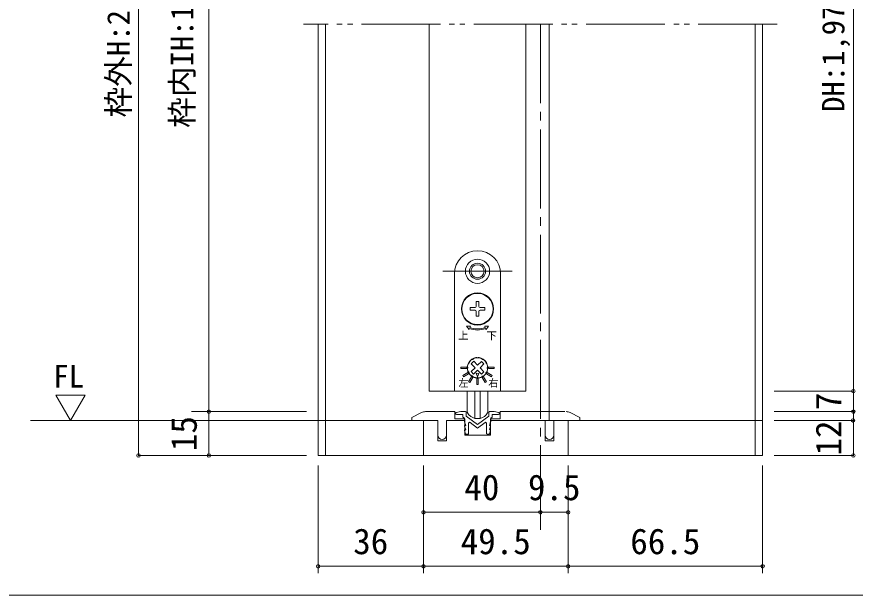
# Model space of a CAD drawing. Units: millimetres on the paper, enlarged 10 times, with parts at other scales. Extents: x -2000 to 2000, y -1385 to 1385.
# Drawn here: x -1390 to -434, y -68 to 592 of the extents above; entities that cross this region are included whole.
import ezdxf
from ezdxf.enums import TextEntityAlignment as Align

# ---------------------------------------------------------------- set-up
doc = ezdxf.new("R2010")
doc.units = ezdxf.units.MM
doc.header["$LTSCALE"] = 10
doc.header["$PDMODE"] = 32
doc.header["$PDSIZE"] = 4
for name, pattern in [('CHAIN2', [12, 9, -1, 1, -1]), ('DOUBLE_CHAIN2', [12.8, 9, -1, 0.6, -0.6, 0.6, -1]), ('USER1', [19.05, 12.7, -6.35])]:
    doc.linetypes.add(name, pattern=pattern)
for name, color, linetype, lineweight in [('1-0_H-SYM', 7, 'Continuous', 20), ('1-2_0', 7, 'Continuous', 20), ('2-0', 7, 'Continuous', 20)]:
    doc.layers.add(name, color=color, linetype=linetype, lineweight=lineweight)
doc.styles.add('ＭＳ ゴシック', font='')
doc.styles.get('ＭＳ ゴシック').set_extended_font_data('MS Gothic')

msp = doc.modelspace()

# ---------------------------------------------------------------- linework, layer by layer
at = {"layer": '1-0_H-SYM'}
msp.add_line((380, -67.5), (-1950, -67.5), dxfattribs=at)
msp.add_lwpolyline([(380, -67.5), (-1950, -67.5), (-1950, 1335)], dxfattribs=at)
at = {"layer": '1-2_0'}
msp.add_lwpolyline([(380, -67.5), (-1950, -67.5), (-1950, 1335)], dxfattribs=at)
at = {"layer": '2-0', "color": 4, "lineweight": 9}
for p, q in [((-1250.73, 1075.53), (-1250.73, 91.71)), ((-1170.57, 955.53), (-1170.57, 141.71)), ((-435.84, 165.05), (-435.84, 928.87)), ((-435.84, 165.05), (-525.98, 165.05)), ((-435.84, 165.05), (-435.84, 141.71)), ((-1190.57, 141.71), (-1059.32, 141.71)), ((-1170.57, 141.71), (-1170.57, 91.71)), ((-436.36, 141.71), (-525.98, 141.71)), ((-435.84, 141.71), (-435.84, 131.71)), ((-1045.98, 131.71), (-1373.92, 131.71)), ((-436.36, 131.71), (-525.98, 131.71)), ((-435.84, 131.71), (-435.84, 91.71)), ((-1250.73, 91.71), (-1069.07, 91.71)), ((-1190.57, 91.71), (-1059.32, 91.71)), ((-436.36, 91.71), (-525.98, 91.71)), ((-1045.98, -42.33), (-1045.98, 80.51)), ((-1045.98, -34.53), (-1045.98, 80.51)), ((-925.98, -42.33), (-925.98, 80.51)), ((-925.98, 7), (-925.98, 79.73)), ((-792.65, 7), (-792.65, 79.73)), ((-760.98, -42.33), (-760.98, 80.51)), ((-760.98, 7), (-760.98, 79.73)), ((-539.32, -42.33), (-539.32, 80.51)), ((-925.98, 27), (-792.65, 27)), ((-792.65, 27), (-760.98, 27)), ((-1045.98, -34.53), (-925.98, -34.53)), ((-925.98, -34.53), (-760.98, -34.53)), ((-760.98, -34.53), (-539.32, -34.53))]:
    msp.add_line(p, q, dxfattribs=at)
at = {"layer": '2-0', "linetype": 'DOUBLE_CHAIN2'}
msp.add_line((-522.65, 583.38), (-1062.65, 583.38), dxfattribs=at)
at = {"layer": '2-0'}
for p, q in [((-1045.98, 583.38), (-1045.98, 91.71)), ((-1037.65, 583.38), (-1037.65, 91.71)), ((-919.32, 583.38), (-919.32, 165.05)), ((-809.32, 583.38), (-809.32, 165.05)), ((-782.65, 583.38), (-782.65, 131.71)), ((-547.65, 583.38), (-547.65, 91.71)), ((-539.32, 583.38), (-539.32, 91.71)), ((-919.32, 165.05), (-809.32, 165.05)), ((-923.62, 141.71), (-890.15, 141.71)), ((-889.32, 139.38), (-889.32, 139.58)), ((-883.42, 141.69), (-888.53, 140.55)), ((-888.32, 138.38), (-884.87, 138.38)), ((-884.87, 138.38), (-880.98, 138.38)), ((-883.21, 141.71), (-878.09, 141.71)), ((-880.98, 135.46), (-879.32, 134.21)), ((-879.32, 130.17), (-879.32, 134.21)), ((-877.09, 140.71), (-877.09, 136.71)), ((-877.09, 136.71), (-864.32, 127.13)), ((-864.32, 127.13), (-851.54, 136.71)), ((-851.54, 140.71), (-851.54, 136.71)), ((-845.43, 141.71), (-850.54, 141.71)), ((-847.65, 135.46), (-849.32, 134.21)), ((-849.32, 130.17), (-849.32, 134.21)), ((-843.76, 138.38), (-847.65, 138.38)), ((-847.65, 135.46), (-847.65, 138.38)), ((-845.21, 141.69), (-840.1, 140.55)), ((-840.32, 138.38), (-843.76, 138.38)), ((-839.32, 139.58), (-839.32, 139.38)), ((-838.48, 141.71), (-764.87, 141.71)), ((-925.98, 131.71), (-1045.98, 131.71)), ((-909.65, 131.71), (-925.98, 131.71)), ((-925.98, 91.71), (-925.98, 131.71)), ((-909.65, 131.71), (-909.65, 108.38)), ((-878.98, 131.71), (-899.65, 131.71)), ((-879.27, 129.93), (-877.83, 126.08)), ((-879.03, 125.22), (-877.78, 121.08)), ((-878.39, 126.08), (-877.83, 126.08)), ((-874.48, 116.75), (-874.48, 128.59)), ((-864.32, 122.96), (-872.88, 129.39)), ((-864.32, 122.96), (-855.75, 129.39)), ((-854.15, 116.71), (-854.15, 128.59)), ((-849.36, 129.93), (-850.82, 126.05)), ((-850.21, 126.05), (-850.82, 126.05)), ((-849.57, 125.19), (-850.82, 121.05)), ((-792.65, 131.71), (-849.65, 131.71)), ((-745.65, 131.71), (-792.65, 131.71)), ((-787.32, 131.71), (-787.32, 108.38)), ((-760.98, 91.71), (-760.98, 131.71)), ((-760.98, 131.71), (-539.32, 131.71)), ((-877.93, 116.55), (-879.03, 120.22)), ((-878.39, 121.08), (-877.78, 121.08)), ((-877.29, 116.08), (-875.15, 116.08)), ((-851.31, 116.05), (-853.48, 116.05)), ((-850.21, 121.05), (-850.82, 121.05)), ((-850.67, 116.52), (-849.57, 120.19)), ((-1045.98, 91.71), (-539.32, 91.71)), ((-797.65, 91.71), (-925.98, 91.71)), ((-760.98, 91.71), (-925.98, 91.71))]:
    msp.add_line(p, q, dxfattribs=at)
at = {"layer": '2-0', "color": 4, "linetype": 'CHAIN2', "lineweight": 9}
msp.add_line((-792.65, 583.38), (-792.65, 58.38), dxfattribs=at)
at = {"layer": '2-0', "color": 2, "linetype": 'USER1', "lineweight": 18}
msp.add_line((-903.82, 301.71), (-824.82, 301.71), dxfattribs=at)
at = {"layer": '2-0', "lineweight": 18}
for p, q in [((-890.65, 298.71), (-890.65, 165.05)), ((-837.98, 165.05), (-837.98, 298.71)), ((-862.82, 267.05), (-865.82, 267.05)), ((-865.82, 261.55), (-865.82, 267.05)), ((-862.82, 261.55), (-862.82, 267.05)), ((-855.98, 260.21), (-861.48, 260.21)), ((-855.98, 260.21), (-855.98, 257.21)), ((-867.15, 257.21), (-872.65, 257.21)), ((-865.82, 250.38), (-865.82, 255.88)), ((-862.82, 250.38), (-865.82, 250.38)), ((-862.82, 250.38), (-862.82, 255.88)), ((-855.98, 257.21), (-861.48, 257.21)), ((-871.68, 187.32), (-867.14, 191.75)), ((-867.14, 191.75), (-871.57, 196.28)), ((-864.28, 194.54), (-859.75, 198.96)), ((-868.88, 184.46), (-871.68, 187.32)), ((-868.88, 184.46), (-864.35, 188.88)), ((-859.93, 184.35), (-864.35, 188.88)), ((-857.06, 187.15), (-859.93, 184.35)), ((-890.65, 165.05), (-837.98, 165.05)), ((-875.98, 141.07), (-875.98, 165.05)), ((-867.23, 165.05), (-867.23, 134)), ((-861.4, 165.05), (-861.4, 134)), ((-852.65, 165.05), (-852.65, 141.07)), ((-867.23, 134), (-861.4, 134))]:
    msp.add_line(p, q, dxfattribs=at)
for points in [[(-867.15, 260.21), (-872.65, 260.21), (-872.65, 257.21)], [(-872.99, 237.77), (-872.48, 239), (-876.81, 239.01), (-874.01, 235.31), (-873.5, 236.54)], [(-855.13, 236.54), (-854.62, 235.31), (-851.82, 239.01), (-856.15, 239), (-855.64, 237.77)], [(-864.28, 194.54), (-868.71, 199.07), (-871.57, 196.28)], [(-857.06, 187.15), (-861.49, 191.68), (-856.96, 196.1), (-859.75, 198.96)]]:
    msp.add_lwpolyline(points, dxfattribs=at)
for points in [[(-883.32, 190.88), (-876.65, 190.88), (-876.65, 192.55), (-883.32, 192.55)], [(-845.32, 192.55), (-851.98, 192.55), (-851.98, 190.88), (-845.32, 190.88)], [(-880.35, 181.49), (-874.58, 184.82), (-875.41, 186.27), (-881.19, 182.93)], [(-864.44, 181.38), (-862.73, 185.36), (-866.06, 185.4)], [(-847.45, 182.93), (-853.22, 186.27), (-854.05, 184.82), (-848.28, 181.49)], [(-873.09, 174.84), (-869.76, 180.62), (-871.2, 181.45), (-874.54, 175.68)], [(-863.48, 179.38), (-865.15, 179.38), (-865.15, 172.71), (-863.48, 172.71)], [(-854.09, 175.68), (-857.43, 181.45), (-858.87, 180.62), (-855.54, 174.84)]]:
    msp.add_lwpolyline(points, close=True, dxfattribs=at)
at = {"layer": '2-0'}
msp.add_lwpolyline([(-1328.22, 131.71), (-1311.73, 160.4), (-1344.92, 160.4)], close=True, dxfattribs=at)
for points in [[(-939.32, 131.71), (-939.32, 135.05), (-928.09, 140.66)], [(-890.15, 141.71), (-890.15, 133.38), (-878.98, 133.38), (-878.98, 115.05), (-849.65, 115.05), (-849.65, 133.38)], [(-880.98, 135.46), (-880.98, 137.13), (-880.98, 138.38)], [(-849.61, 133.38), (-838.48, 133.38), (-838.48, 141.71)], [(-747.65, 131.71), (-747.65, 135.05), (-758.87, 140.66)], [(-899.65, 131.71), (-899.65, 108.38), (-909.65, 108.38)], [(-777.32, 131.71), (-777.32, 108.38), (-787.32, 108.38)], [(-747.65, 131.71), (-760.98, 131.71), (-777.32, 131.71)]]:
    msp.add_lwpolyline(points, dxfattribs=at)
at = {"layer": '2-0', "lineweight": 18}
for centre, radius in [((-864.32, 301.71), 13.83), ((-864.32, 301.71), 9.17), ((-864.32, 301.71), 7.5), ((-864.32, 258.71), 18.33), ((-864.32, 258.71), 17.83)]:
    msp.add_circle(centre, radius, dxfattribs=at)
for centre, radius, start, end in [((-864.32, 298.71), 26.33, 0, 180), ((-867.15, 261.55), 1.33, 270, 360), ((-861.48, 261.55), 1.33, 180, 270), ((-867.15, 255.88), 1.33, 360, 90), ((-861.48, 255.88), 1.33, 90, 180), ((-864.32, 258.71), 24, 247.5, 292.5), ((-864.32, 258.71), 22.67, 247.5, 292.5), ((-864.32, 191.71), 11.67, 98.90298, 201.09702), ((-869.61, 197.93), 3.33, 99.87866, 130.42431), ((-864.32, 191.71), 11.17, 116.90028, 121.69834), ((-866.86, 199.47), 3.33, 108.17431, 138.71996), ((-864.32, 191.71), 11.5, 100.42431, 108.17431), ((-865.79, 199.75), 3.33, 69.87866, 100.42431), ((-865.76, 200.93), 2.33, 72.61143, 98.90298), ((-864.32, 205.55), 2.5, 252.61143, 287.38857), ((-864.32, 191.71), 11.17, 86.90028, 91.69834), ((-862.64, 199.71), 3.33, 78.17431, 108.71996), ((-862.87, 200.93), 2.33, 81.09702, 107.38857), ((-864.32, 191.71), 11.67, 338.90298, 81.09702), ((-864.32, 191.71), 11.5, 70.42431, 78.17431), ((-861.58, 199.41), 3.33, 39.87866, 70.42431), ((-864.32, 191.71), 11.17, 56.90028, 61.69834), ((-858.87, 197.8), 3.33, 48.17431, 78.71996), ((-872.35, 190.24), 3.33, 159.87866, 190.42431), ((-872.31, 193.39), 3.33, 168.17431, 198.71996), ((-864.32, 191.71), 11.5, 160.42431, 168.17431), ((-864.32, 191.71), 11.17, 176.90028, 181.69834), ((-872.01, 194.45), 3.33, 129.87866, 160.42431), ((-864.32, 191.71), 11.17, 146.90028, 151.69834), ((-870.4, 197.16), 3.33, 138.17431, 168.71996), ((-864.32, 191.71), 11.5, 130.42431, 138.17431), ((-864.32, 191.71), 11.5, 40.42431, 48.17431), ((-858.1, 197.01), 3.33, 9.87866, 40.42431), ((-864.32, 191.71), 11.17, 26.90028, 31.69834), ((-856.56, 194.26), 3.33, 18.17431, 48.71996), ((-864.32, 191.71), 11.5, 10.42431, 18.17431), ((-864.32, 191.71), 11.17, 356.90028, 1.69834), ((-856.28, 193.19), 3.33, 339.87866, 10.42431), ((-864.32, 191.71), 11.5, 190.42431, 198.17431), ((-872.08, 189.17), 3.33, 198.17431, 228.71996), ((-873.02, 188.35), 2.33, 201.09702, 227.38857), ((-876.3, 184.8), 2.5, 12.61143, 47.38857), ((-864.32, 191.71), 11.17, 206.90028, 211.69834), ((-871.58, 185.85), 2.33, 192.61143, 218.90298), ((-870.53, 186.42), 3.33, 189.87866, 220.42431), ((-864.32, 191.71), 11.67, 218.90298, 321.09702), ((-864.32, 191.71), 11.5, 220.42431, 228.17431), ((-869.76, 185.63), 3.33, 228.17431, 258.71996), ((-864.32, 191.71), 11.17, 236.90028, 241.69834), ((-867.05, 184.02), 3.33, 219.87866, 250.42431), ((-861.77, 183.95), 3.33, 288.17431, 318.71996), ((-864.32, 191.71), 11.17, 296.90028, 301.69834), ((-859.02, 185.5), 3.33, 279.87866, 310.42431), ((-864.32, 191.71), 11.5, 310.42431, 318.17431), ((-858.23, 186.27), 3.33, 318.17431, 348.71996), ((-857.05, 185.85), 2.33, 321.09702, 347.38857), ((-864.32, 191.71), 11.17, 326.90028, 331.69834), ((-852.34, 184.8), 2.5, 132.61143, 167.38857), ((-856.62, 188.98), 3.33, 309.87866, 340.42431), ((-855.61, 188.35), 2.33, 312.61143, 338.90298), ((-864.32, 191.71), 11.5, 340.42431, 348.17431), ((-856.32, 190.04), 3.33, 348.17431, 18.71996), ((-864.32, 191.71), 11.5, 250.42431, 258.17431), ((-865.99, 183.72), 3.33, 258.17431, 288.71996), ((-864.32, 191.71), 11.17, 266.90028, 271.69834), ((-862.84, 183.68), 3.33, 249.87866, 280.42431), ((-864.32, 191.71), 11.5, 280.42431, 288.17431), ((-874.32, 141.07), 1.67, 180, 210.56067), ((-864.27, 147), 13.33, 210.56067, 257.16143), ((-864.36, 147), 13.33, 282.83857, 329.43933), ((-854.32, 141.07), 1.67, 329.43933, 360)]:
    msp.add_arc(centre, radius, start, end, dxfattribs=at)
at = {"layer": '2-0'}
for centre, radius, start, end in [((-923.62, 131.71), 10, 90, 116.56505), ((-888.32, 139.58), 1, 102.52881, 180), ((-888.32, 139.38), 1, 180, 270), ((-883.21, 140.71), 1, 90, 102.52881), ((-883.21, 140.71), 1, 90, 102.52881), ((-883.21, 140.71), 1, 90, 102.52881), ((-883.21, 140.71), 1, 90, 102.52881), ((-878.09, 140.71), 1, 0, 90), ((-850.54, 140.71), 1, 90, 180), ((-845.43, 140.71), 1, 77.47119, 90), ((-840.32, 139.38), 1, 270, 0), ((-840.32, 139.58), 1, 0, 77.47119), ((-763.34, 131.71), 10, 63.43495, 90), ((-878.65, 130.17), 0.667, 180, 200.55605), ((-878.65, 130.17), 0.667, 180, 200.55605), ((-878.65, 130.17), 0.667, 180, 200.55605), ((-878.65, 130.17), 0.667, 180, 200.55605), ((-878.39, 125.41), 0.667, 90, 196.69924), ((-873.48, 128.59), 1, 53.1301, 180), ((-855.15, 128.59), 1, 0, 126.8699), ((-850.21, 125.38), 0.667, 343.30076, 90), ((-849.98, 130.17), 0.667, 339.44395, 0), ((-849.98, 130.17), 0.667, 339.44395, 0), ((-849.98, 130.17), 0.667, 339.44395, 0), ((-904.65, 115.05), 5, 180, 0), ((-878.39, 120.41), 0.667, 90, 196.69924), ((-877.29, 116.75), 0.667, 196.69924, 270), ((-875.15, 116.75), 0.667, 270, 0), ((-853.48, 116.71), 0.667, 180, 270), ((-851.31, 116.71), 0.667, 270, 343.30076), ((-850.21, 120.38), 0.667, 343.30076, 90), ((-782.32, 115.05), 5, 180, 0)]:
    msp.add_arc(centre, radius, start, end, dxfattribs=at)
at = {"layer": '2-0', "color": 4, "lineweight": 9}
for centre, start, end in [((-435.84, 141.71), 90, 270), ((-435.84, 141.71), 90, 270), ((-435.84, 141.71), 270, 90), ((-435.84, 141.71), 270, 90), ((-435.84, 131.71), 90, 270), ((-435.84, 131.71), 90, 270), ((-435.84, 131.71), 90, 270), ((-435.84, 131.71), 270, 90), ((-435.84, 131.71), 270, 90), ((-435.84, 131.71), 270, 90)]:
    msp.add_arc(centre, 0.521, start, end, dxfattribs=at)
at = {"layer": '2-0', "color": 4}
for p in [(-435.84, 165.05), (-1170.57, 141.71), (-435.84, 141.71), (-436.36, 131.71), (-1250.73, 91.71), (-1170.57, 91.71), (-435.84, 91.71), (-925.98, 27), (-792.65, 27), (-760.98, 27), (-1045.98, -34.53), (-925.98, -34.53), (-760.98, -34.53), (-539.32, -34.53)]:
    msp.add_point(p, dxfattribs=at)

# ---------------------------------------------------------------- texts
at = {"layer": '2-0', "style": 'ＭＳ ゴシック'}
for s, height, p in [('枠内IH:1,985', 25.66, (-1180.62, 465.17)), ('枠外H:2,036', 25.66, (-1253.23, 476.96)), ('DH:1,970', 25.66, (-438.35, 483.29)), ('7', 29.33, (-440.84, 143.38)), ('15', 29.33, (-1175.57, 96.71)), ('12', 29.33, (-440.84, 91.71))]:
    msp.add_text(s, height=height, rotation=90, dxfattribs=at).set_placement(p, align=Align.BOTTOM_LEFT)
for s, height, p in [('上', 8.55, (-886.39, 221.65)), ('下', 8.55, (-854.07, 221.4)), ('FL', 25.66, (-1347.88, 161.51)), ('左', 8.55, (-886.08, 167.47)), ('右', 8.55, (-852.1, 167.39)), ('40', 29.33, (-879.32, 32)), ('9.5', 29.33, (-806.82, 32)), ('36', 29.33, (-1005.98, -29.53)), ('49.5', 29.33, (-883.48, -29.53)), ('66.5', 29.33, (-690.15, -29.53))]:
    msp.add_text(s, height=height, dxfattribs=at).set_placement(p, align=Align.BOTTOM_LEFT)

doc.saveas('drawing.dxf')
